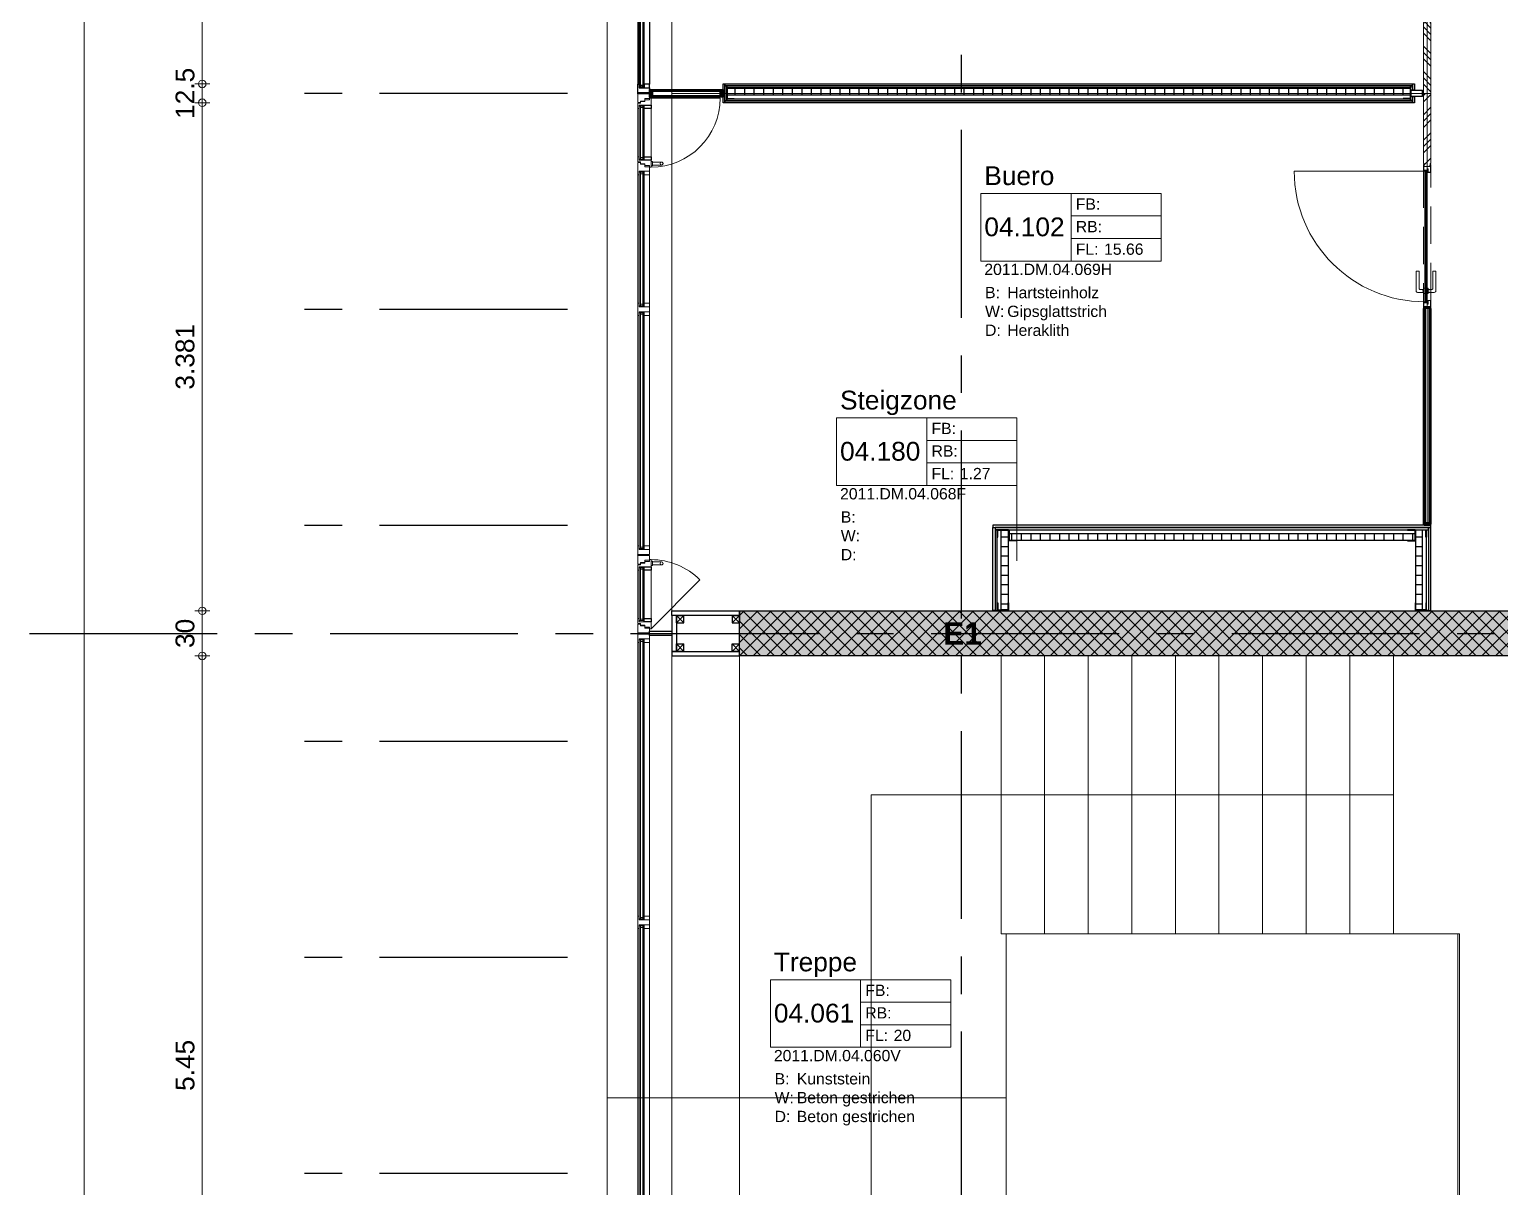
# Model space of a CAD drawing. Header units: millimetres. Extents: x -5 to 111, y -3 to 86.
# Drawn here: x 1.4 to 11.19, y 45.96 to 53.67 of the extents above; entities that cross this region are included whole.
import ezdxf

# ---------------------------------------------------------------- set-up
doc = ezdxf.new("R2010")
doc.units = ezdxf.units.MM
doc.linetypes.add('MITTE', pattern=[2, 1.25, -0.25, 0.25, -0.25])
doc.linetypes.add('STRICHLINIE2', pattern=[0.375, 0.25, -0.125])
for name, color, linetype, lineweight in [('A1------D-', 9, 'Continuous', 18), ('A1E0----E-', 5, 'Continuous', 18), ('A1E00---E-', 3, 'MITTE', 25), ('A1E00---T-', 3, 'Continuous', 25), ('A1E5----E-', 3, 'Continuous', 25), ('A1E6----E-', 3, 'Continuous', 25), ('A1E6----H-', 5, 'Continuous', 18), ('A1M11---E-', 3, 'Continuous', 25), ('A1M11---H-', 5, 'Continuous', 25), ('A1M16---E-', 5, 'Continuous', 18), ('A1M62---E-', 5, 'Continuous', 18), ('A1Z21---E-', 210, 'Continuous', 18), ('A1Z23---E-', 214, 'Continuous', 18), ('A1Z29---T-', 5, 'Continuous', 18)]:
    doc.layers.add(name, color=color, linetype=linetype, lineweight=lineweight)
doc.layers.add('A1------H-', color=8, linetype='Continuous')
doc.styles.add('ARIAL', font='ARIAL.TTF')
doc.styles.add('ARIALFETT', font='ARIALBD.TTF')
doc.dimstyles.new('MST1_50m', dxfattribs={"dimtxt": 0.125, "dimasz": 0.05, "dimexe": 0.05, "dimexo": 0.1, "dimgap": 0.05, "dimtad": 1, "dimdec": 3, "dimzin": 9, "dimdsep": 46, "dimtxsty": 'ARIAL', "dimblk": 'ORIGIN', "dimcen": 0, "dimse1": 1, "dimse2": 1, "dimclrd": 256, "dimclre": 256, "dimclrt": 256, "dimadec": 0, "dimazin": 0, "dimtfac": 1, "dimtdec": 3, "dimtix": 1, "dimtmove": 0, "dimatfit": 3, "dimldrblk": 'ORIGIN', "dimfxl": 0, "dimlwd": -1, "dimlwe": -1, "dimarcsym": 0})

# ---------------------------------------------------------------- blocks, each defined once
blk = doc.blocks.new('Gruppe-352')
at = {"layer": 'A1E5----E-'}
blk.add_line((0.088, 0.031), (0.548, 0.031), dxfattribs=at)
blk.add_arc((0.088, 0.031), 0.46, 0, 90, dxfattribs=at)
blk = doc.blocks.new('Gruppe-353')
at = {"layer": 'A1E5----E-'}
blk.add_lwpolyline([(0.088, 0.4825), (0.098, 0.4825), (0.098, 0.4525), (0.088, 0.4525)], close=True, dxfattribs=at)
at = {"layer": 'A1E5----E-', "flags": 128}
blk.add_lwpolyline([(0.158, 0.4775, -0.414214), (0.168, 0.4675, -0.414214), (0.158, 0.4575), (0.098, 0.4575), (0.098, 0.4775), (0.158, 0.4775)], format="xyb", close=True, dxfattribs=at)
at = {"layer": 'A1E5----E-'}
blk.add_circle((0.158, 0.4675), 0.01, dxfattribs=at)
blk = doc.blocks.new('Fassaden Typ 1')
at = {"layer": 'A1E5----E-'}
for p, q in [((0, 1.478), (0, 2.814)), ((0.077, 1.478), (0.077, 2.814)), ((0, 1.396), (0, 0.543)), ((0.077, 1.396), (0.077, 0.543)), ((0, 0.422), (0, 0.1)), ((0.088, 0.422), (0.088, 0.1))]:
    blk.add_line(p, q, dxfattribs=at)
for points in [[(0.009, 2.839), (0.077, 2.839), (0.077, 2.871), (0.009, 2.871), (0, 2.871), (0, 2.814), (0.009, 2.814)], [(0.042, 2.839), (0.077, 2.839), (0.077, 2.814), (0.042, 2.814)], [(0.009, 2.832), (0.017, 2.832), (0.017, 1.46), (0.009, 1.46)], [(0.017, 2.832), (0.033, 2.832), (0.033, 2.822), (0.017, 2.822)], [(0.033, 2.832), (0.0375, 2.832), (0.0375, 1.46), (0.033, 1.46)], [(0.0375, 2.832), (0.042, 2.832), (0.042, 1.46), (0.0375, 1.46)], [(0.077, 1.421), (0.077, 1.453), (0.009, 1.453), (0.009, 1.478), (0, 1.478), (0, 1.396), (0.009, 1.396), (0.009, 1.421)], [(0.017, 1.47), (0.033, 1.47), (0.033, 1.46), (0.017, 1.46)], [(0.042, 1.478), (0.077, 1.478), (0.077, 1.453), (0.042, 1.453)], [(0.009, 1.414), (0.017, 1.414), (0.017, 0.525), (0.009, 0.525)], [(0.017, 1.414), (0.033, 1.414), (0.033, 1.404), (0.017, 1.404)], [(0.033, 1.414), (0.0375, 1.414), (0.0375, 0.525), (0.033, 0.525)], [(0.0375, 1.414), (0.042, 1.414), (0.042, 0.525), (0.0375, 0.525)], [(0.042, 1.421), (0.077, 1.421), (0.077, 1.396), (0.042, 1.396)], [(0.077, 0.518), (0.077, 0.488), (0.047, 0.488), (0.047, 0.471), (0.017, 0.471), (0.017, 0.461), (0, 0.461), (0, 0.543), (0.009, 0.543), (0.009, 0.518)], [(0.063, 0.444), (0.088, 0.444), (0.088, 0.491), (0.077, 0.491), (0.077, 0.4795), (0.047, 0.4795), (0.047, 0.468), (0.017, 0.468), (0.017, 0.456), (0, 0.456), (0, 0.422), (0.009, 0.422), (0.009, 0.444)], [(0.017, 0.535), (0.033, 0.535), (0.033, 0.525), (0.017, 0.525)], [(0.042, 0.543), (0.077, 0.543), (0.077, 0.518), (0.042, 0.518)], [(0.009, 0.437), (0.017, 0.437), (0.017, 0.085), (0.009, 0.085)], [(0.017, 0.437), (0.033, 0.437), (0.033, 0.427), (0.017, 0.427)], [(0.033, 0.437), (0.0375, 0.437), (0.0375, 0.085), (0.033, 0.085)], [(0.0375, 0.437), (0.042, 0.437), (0.042, 0.085), (0.0375, 0.085)], [(0.042, 0.444), (0.088, 0.444), (0.088, 0.422), (0.042, 0.422)], [(0.088, 0.031), (0.088, 0.078), (0.063, 0.078), (0.009, 0.078), (0.009, 0.1), (0, 0.1), (0, 0.066), (0.017, 0.066), (0.017, 0.054), (0.047, 0.054), (0.047, 0.0425), (0.077, 0.0425), (0.077, 0.031)], [(0.042, 0.1), (0.088, 0.1), (0.088, 0.078), (0.042, 0.078)], [(0, 0.061), (0, 0.004), (0.009, 0.004), (0.0366, 0.004), (0.077, 0.004), (0.077, 0.034), (0.047, 0.034), (0.047, 0.051), (0.017, 0.051), (0.017, 0.061)], [(0.017, 0.095), (0.033, 0.095), (0.033, 0.085), (0.017, 0.085)]]:
    blk.add_lwpolyline(points, close=True, dxfattribs=at)
for p in [(0, 2.875), (0, 0)]:
    blk.add_point(p, dxfattribs=at)
for name in ['Gruppe-352', 'Gruppe-353']:
    blk.add_blockref(name, (0, 0), dxfattribs=at)
blk = doc.blocks.new('Gruppe-365')
at = {"layer": 'A1E5----E-', "lineweight": 5}
blk.add_line((-45.2644, 10.6691), (-44.8044, 10.6691), dxfattribs=at)
blk.add_arc((-45.2644, 10.6691), 0.46, 270, 0, dxfattribs=at)
blk = doc.blocks.new('Gruppe-366')
at = {"layer": 'A1E5----E-', "lineweight": 5}
blk.add_lwpolyline([(-45.2644, 10.2476), (-45.2544, 10.2476), (-45.2544, 10.2176), (-45.2644, 10.2176)], close=True, dxfattribs=at)
at = {"layer": 'A1E5----E-', "lineweight": 5, "flags": 128}
blk.add_lwpolyline([(-45.1944, 10.2426, -0.414214), (-45.1844, 10.2326, -0.414214), (-45.1944, 10.2226), (-45.2544, 10.2226), (-45.2544, 10.2426), (-45.1944, 10.2426)], format="xyb", close=True, dxfattribs=at)
at = {"layer": 'A1E5----E-', "lineweight": 5}
blk.add_circle((-45.1944, 10.2326), 0.01, dxfattribs=at)
blk = doc.blocks.new('Gruppe-367')
at = {"linetype": 'Continuous', "lineweight": 5}
for p in [(-45.3524, 10.7001), (-45.3524, 7.6281)]:
    blk.add_point(p, dxfattribs=at)
at = {"layer": 'A1E5----E-', "lineweight": 5}
for p, q in [((-45.3524, 10.2781), (-45.3524, 10.6001)), ((-45.2644, 10.2781), (-45.2644, 10.6001)), ((-45.3524, 9.3041), (-45.3524, 10.1571)), ((-45.2754, 9.3041), (-45.2754, 10.1571)), ((-45.3524, 9.2221), (-45.3524, 7.6891)), ((-45.2754, 9.2221), (-45.2754, 7.6891))]:
    blk.add_line(p, q, dxfattribs=at)
for points in [[(-45.3524, 10.6391), (-45.3524, 10.6961), (-45.3434, 10.6961), (-45.3159, 10.6961), (-45.2754, 10.6961), (-45.2754, 10.6661), (-45.3054, 10.6661), (-45.3054, 10.6491), (-45.3354, 10.6491), (-45.3354, 10.6391)], [(-45.2644, 10.6691), (-45.2644, 10.6221), (-45.2894, 10.6221), (-45.3434, 10.6221), (-45.3434, 10.6001), (-45.3524, 10.6001), (-45.3524, 10.6341), (-45.3354, 10.6341), (-45.3354, 10.6461), (-45.3054, 10.6461), (-45.3054, 10.6576), (-45.2754, 10.6576), (-45.2754, 10.6691)], [(-45.3434, 10.6151), (-45.3354, 10.6151), (-45.3354, 10.2631), (-45.3434, 10.2631)], [(-45.3354, 10.6151), (-45.3194, 10.6151), (-45.3194, 10.6051), (-45.3354, 10.6051)], [(-45.3194, 10.6151), (-45.3149, 10.6151), (-45.3149, 10.2631), (-45.3194, 10.2631)], [(-45.3149, 10.6151), (-45.3104, 10.6151), (-45.3104, 10.2631), (-45.3149, 10.2631)], [(-45.2894, 10.2561), (-45.2644, 10.2561), (-45.2644, 10.2091), (-45.2754, 10.2091), (-45.2754, 10.2206), (-45.3054, 10.2206), (-45.3054, 10.2321), (-45.3354, 10.2321), (-45.3354, 10.2441), (-45.3524, 10.2441), (-45.3524, 10.2781), (-45.3434, 10.2781), (-45.3434, 10.2561)], [(-45.2754, 10.1821), (-45.2754, 10.2121), (-45.3054, 10.2121), (-45.3054, 10.2291), (-45.3354, 10.2291), (-45.3354, 10.2391), (-45.3524, 10.2391), (-45.3524, 10.1571), (-45.3434, 10.1571), (-45.3434, 10.1821)], [(-45.3354, 10.2731), (-45.3194, 10.2731), (-45.3194, 10.2631), (-45.3354, 10.2631)], [(-45.3104, 10.1821), (-45.2754, 10.1821), (-45.2754, 10.1571), (-45.3104, 10.1571)], [(-45.3434, 10.1751), (-45.3354, 10.1751), (-45.3354, 9.2861), (-45.3434, 9.2861)], [(-45.3354, 10.1751), (-45.3194, 10.1751), (-45.3194, 10.1651), (-45.3354, 10.1651)], [(-45.3194, 10.1751), (-45.3149, 10.1751), (-45.3149, 9.2861), (-45.3194, 9.2861)], [(-45.3149, 10.1751), (-45.3104, 10.1751), (-45.3104, 9.2861), (-45.3149, 9.2861)], [(-45.2754, 9.2791), (-45.2754, 9.2471), (-45.3434, 9.2471), (-45.3434, 9.2221), (-45.3524, 9.2221), (-45.3524, 9.3041), (-45.3434, 9.3041), (-45.3434, 9.2791)], [(-45.3104, 9.3041), (-45.2754, 9.3041), (-45.2754, 9.2791), (-45.3104, 9.2791)], [(-45.3434, 9.2401), (-45.3354, 9.2401), (-45.3354, 7.6711), (-45.3434, 7.6711)], [(-45.3354, 9.2961), (-45.3194, 9.2961), (-45.3194, 9.2861), (-45.3354, 9.2861)], [(-45.3354, 9.2401), (-45.3194, 9.2401), (-45.3194, 9.2301), (-45.3354, 9.2301)], [(-45.3194, 9.2401), (-45.3149, 9.2401), (-45.3149, 7.6711), (-45.3194, 7.6711)], [(-45.3149, 9.2401), (-45.3104, 9.2401), (-45.3104, 7.6711), (-45.3149, 7.6711)], [(-45.3104, 9.2471), (-45.2754, 9.2471), (-45.2754, 9.2221), (-45.3104, 9.2221)], [(-45.3434, 7.6641), (-45.2754, 7.6641), (-45.2754, 7.6321), (-45.3434, 7.6321), (-45.3524, 7.6321), (-45.3524, 7.6891), (-45.3434, 7.6891)], [(-45.3354, 7.6811), (-45.3194, 7.6811), (-45.3194, 7.6711), (-45.3354, 7.6711)], [(-45.3104, 7.6891), (-45.2754, 7.6891), (-45.2754, 7.6641), (-45.3104, 7.6641)]]:
    blk.add_lwpolyline(points, close=True, dxfattribs=at)
at = {"layer": 'A1E5----E-'}
for points in [[(-45.3104, 10.6221), (-45.2644, 10.6221), (-45.2644, 10.6001), (-45.3104, 10.6001)], [(-45.3104, 10.2781), (-45.2644, 10.2781), (-45.2644, 10.2561), (-45.3104, 10.2561)]]:
    blk.add_lwpolyline(points, close=True, dxfattribs=at)
for name in ['Gruppe-365', 'Gruppe-366']:
    blk.add_blockref(name, (0, 0), dxfattribs=at)
blk = doc.blocks.new('Gruppe-368')
at = {"layer": 'A1E5----E-', "lineweight": 5}
blk.add_line((-45.2644, 7.1371), (-44.9392, 7.4624), dxfattribs=at)
blk.add_arc((-45.2644, 7.1371), 0.46, 45, 90, dxfattribs=at)
blk = doc.blocks.new('Gruppe-369')
at = {"layer": 'A1E5----E-', "lineweight": 5}
blk.add_lwpolyline([(-45.2644, 7.5871), (-45.2544, 7.5871), (-45.2544, 7.5571), (-45.2644, 7.5571)], close=True, dxfattribs=at)
at = {"layer": 'A1E5----E-', "lineweight": 5, "flags": 128}
blk.add_lwpolyline([(-45.1944, 7.5621, 0.414214), (-45.1844, 7.5721, 0.414214), (-45.1944, 7.5821), (-45.2544, 7.5821), (-45.2544, 7.5621), (-45.1944, 7.5621)], format="xyb", close=True, dxfattribs=at)
at = {"layer": 'A1E5----E-', "lineweight": 5}
blk.add_circle((-45.1944, 7.5721), 0.01, dxfattribs=at)
blk = doc.blocks.new('Gruppe-370')
at = {"linetype": 'Continuous', "lineweight": 5}
for p in [(-45.3524, 7.6281), (-45.3524, 7.1061), (-45.3524, 1.3571)]:
    blk.add_point(p, dxfattribs=at)
at = {"layer": 'A1E5----E-', "lineweight": 5}
for p, q in [((-45.3524, 7.2061), (-45.3524, 7.5281)), ((-45.2644, 7.2061), (-45.2644, 7.5281)), ((-45.3524, 7.0451), (-45.3524, 5.2241)), ((-45.2754, 7.0451), (-45.2754, 5.2241)), ((-45.3524, 3.3211), (-45.3524, 5.1421)), ((-45.2754, 3.3211), (-45.2754, 5.1421)), ((-45.3524, 3.2391), (-45.3524, 1.4171)), ((-45.2754, 3.2391), (-45.2754, 1.4171))]:
    blk.add_line(p, q, dxfattribs=at)
for points in [[(-45.3524, 7.5671), (-45.3524, 7.6241), (-45.3434, 7.6241), (-45.3159, 7.6241), (-45.2754, 7.6241), (-45.2754, 7.5941), (-45.3054, 7.5941), (-45.3054, 7.5771), (-45.3354, 7.5771), (-45.3354, 7.5671)], [(-45.2644, 7.5971), (-45.2644, 7.5501), (-45.2894, 7.5501), (-45.3434, 7.5501), (-45.3434, 7.5281), (-45.3524, 7.5281), (-45.3524, 7.5621), (-45.3354, 7.5621), (-45.3354, 7.5741), (-45.3054, 7.5741), (-45.3054, 7.5856), (-45.2754, 7.5856), (-45.2754, 7.5971)], [(-45.3434, 7.5431), (-45.3354, 7.5431), (-45.3354, 7.1911), (-45.3434, 7.1911)], [(-45.3354, 7.5431), (-45.3194, 7.5431), (-45.3194, 7.5331), (-45.3354, 7.5331)], [(-45.3194, 7.5431), (-45.3149, 7.5431), (-45.3149, 7.1911), (-45.3194, 7.1911)], [(-45.3149, 7.5431), (-45.3104, 7.5431), (-45.3104, 7.1911), (-45.3149, 7.1911)], [(-45.2894, 7.1841), (-45.2644, 7.1841), (-45.2644, 7.1371), (-45.2754, 7.1371), (-45.2754, 7.1486), (-45.3054, 7.1486), (-45.3054, 7.1601), (-45.3354, 7.1601), (-45.3354, 7.1721), (-45.3524, 7.1721), (-45.3524, 7.2061), (-45.3434, 7.2061), (-45.3434, 7.1841)], [(-45.3524, 7.1671), (-45.3524, 7.1101), (-45.3434, 7.1101), (-45.3159, 7.1101), (-45.2754, 7.1101), (-45.2754, 7.1401), (-45.3054, 7.1401), (-45.3054, 7.1571), (-45.3354, 7.1571), (-45.3354, 7.1671)], [(-45.3354, 7.2011), (-45.3194, 7.2011), (-45.3194, 7.1911), (-45.3354, 7.1911)], [(-45.3434, 7.0701), (-45.2754, 7.0701), (-45.2754, 7.1021), (-45.3434, 7.1021), (-45.3524, 7.1021), (-45.3524, 7.0451), (-45.3434, 7.0451)], [(-45.3434, 7.0631), (-45.3354, 7.0631), (-45.3354, 5.2061), (-45.3434, 5.2061)], [(-45.3354, 7.0631), (-45.3194, 7.0631), (-45.3194, 7.0531), (-45.3354, 7.0531)], [(-45.3194, 7.0631), (-45.3149, 7.0631), (-45.3149, 5.2061), (-45.3194, 5.2061)], [(-45.3149, 7.0631), (-45.3104, 7.0631), (-45.3104, 5.2061), (-45.3149, 5.2061)], [(-45.3104, 7.0701), (-45.2754, 7.0701), (-45.2754, 7.0451), (-45.3104, 7.0451)], [(-45.3434, 5.2241), (-45.3434, 5.1991), (-45.2754, 5.1991), (-45.2754, 5.1671), (-45.3434, 5.1671), (-45.3434, 5.1421), (-45.3524, 5.1421), (-45.3524, 5.2241)], [(-45.3354, 5.2161), (-45.3194, 5.2161), (-45.3194, 5.2061), (-45.3354, 5.2061)], [(-45.3104, 5.2241), (-45.2754, 5.2241), (-45.2754, 5.1991), (-45.3104, 5.1991)], [(-45.3434, 5.1601), (-45.3354, 5.1601), (-45.3354, 3.3031), (-45.3434, 3.3031)], [(-45.3354, 5.1601), (-45.3194, 5.1601), (-45.3194, 5.1501), (-45.3354, 5.1501)], [(-45.3194, 5.1601), (-45.3149, 5.1601), (-45.3149, 3.3031), (-45.3194, 3.3031)], [(-45.3149, 5.1601), (-45.3104, 5.1601), (-45.3104, 3.3031), (-45.3149, 3.3031)], [(-45.3104, 5.1671), (-45.2754, 5.1671), (-45.2754, 5.1421), (-45.3104, 5.1421)], [(-45.3434, 3.3211), (-45.3434, 3.2961), (-45.2754, 3.2961), (-45.2754, 3.2641), (-45.3434, 3.2641), (-45.3434, 3.2391), (-45.3524, 3.2391), (-45.3524, 3.3211)], [(-45.3434, 3.2571), (-45.3354, 3.2571), (-45.3354, 1.4001), (-45.3434, 1.4001)], [(-45.3354, 3.3131), (-45.3194, 3.3131), (-45.3194, 3.3031), (-45.3354, 3.3031)], [(-45.3354, 3.2571), (-45.3194, 3.2571), (-45.3194, 3.2471), (-45.3354, 3.2471)], [(-45.3194, 3.2571), (-45.3149, 3.2571), (-45.3149, 1.4001), (-45.3194, 1.4001)], [(-45.3149, 3.2571), (-45.3104, 3.2571), (-45.3104, 1.4001), (-45.3149, 1.4001)], [(-45.3104, 3.3211), (-45.2754, 3.3211), (-45.2754, 3.2961), (-45.3104, 3.2961)], [(-45.3104, 3.2641), (-45.2754, 3.2641), (-45.2754, 3.2391), (-45.3104, 3.2391)], [(-45.3434, 1.3931), (-45.2754, 1.3931), (-45.2754, 1.3611), (-45.3434, 1.3611), (-45.3524, 1.3611), (-45.3524, 1.4181), (-45.3434, 1.4181)], [(-45.3354, 1.4101), (-45.3194, 1.4101), (-45.3194, 1.4001), (-45.3354, 1.4001)], [(-45.3104, 1.4181), (-45.2754, 1.4181), (-45.2754, 1.3931), (-45.3104, 1.3931)]]:
    blk.add_lwpolyline(points, close=True, dxfattribs=at)
at = {"layer": 'A1E5----E-'}
for points in [[(-45.3104, 7.5501), (-45.2644, 7.5501), (-45.2644, 7.5281), (-45.3104, 7.5281)], [(-45.3104, 7.2061), (-45.2644, 7.2061), (-45.2644, 7.1841), (-45.3104, 7.1841)]]:
    blk.add_lwpolyline(points, close=True, dxfattribs=at)
for name in ['Gruppe-368', 'Gruppe-369']:
    blk.add_blockref(name, (0, 0), dxfattribs=at)
blk = doc.blocks.new('Gruppe-371')
at = {"layer": 'A1E5----E-', "xscale": -1, "rotation": 180}
blk.add_blockref('Fassaden Typ 1', (-45.3524, 13.5751), dxfattribs=at)
at = {"layer": 'A1E5----E-'}
for name in ['Gruppe-367', 'Gruppe-370']:
    blk.add_blockref(name, (0, 0), dxfattribs=at)
blk = doc.blocks.new('_Origin')
at = {"color": 0, "linetype": 'ByBlock', "lineweight": -2}
blk.add_line((0, 0), (-1, 0), dxfattribs=at)
for points in [[(0, 0), (0, 1)], [(0, 0), (0, -1)]]:
    blk.add_lwpolyline(points)
blk.add_circle((0, 0), 0.5, dxfattribs=at)
blk = doc.blocks.new('*D266')
at = {"layer": 'A1------D-', "transparency": 16777216}
blk.add_line((2.5497, 44.1), (2.5497, 49.45), dxfattribs=at)
at = {"layer": 'Defpoints', "color": 0, "transparency": 16777216}
for p in [(2.5497, 49.5), (6.125, 49.5), (6.125, 44.05)]:
    blk.add_point(p, dxfattribs=at)
at = {"layer": 'A1------D-', "transparency": 16777216, "xscale": 0.05, "yscale": 0.05, "zscale": 0.05}
for p, rotation in [((2.5497, 49.5), 90), ((2.5497, 44.05), 270)]:
    blk.add_blockref('_Origin', p, dxfattribs=dict(at, rotation=rotation))
at = {"layer": 'A1------D-', "transparency": 16777216, "insert": (2.4361, 46.775), "char_height": 0.125, "attachment_point": 5, "rotation": 90, "style": 'ARIAL'}
blk.add_mtext('5.45', dxfattribs=at)
blk = doc.blocks.new('*D267')
at = {"layer": 'A1------D-', "transparency": 16777216}
blk.add_line((2.5497, 49.55), (2.5497, 49.75), dxfattribs=at)
at = {"layer": 'Defpoints', "color": 0, "transparency": 16777216}
for p in [(2.5497, 49.8), (6.125, 49.8), (6.125, 49.5)]:
    blk.add_point(p, dxfattribs=at)
at = {"layer": 'A1------D-', "transparency": 16777216, "xscale": 0.05, "yscale": 0.05, "zscale": 0.05}
for p, rotation in [((2.5497, 49.8), 90), ((2.5497, 49.5), 270)]:
    blk.add_blockref('_Origin', p, dxfattribs=dict(at, rotation=rotation))
at = {"layer": 'A1------D-', "transparency": 16777216, "insert": (2.4358, 49.65), "char_height": 0.125, "attachment_point": 5, "rotation": 90, "style": 'ARIAL'}
blk.add_mtext('30', dxfattribs=at)
blk = doc.blocks.new('*D268')
at = {"layer": 'A1------D-', "transparency": 16777216}
blk.add_line((2.5497, 49.85), (2.5497, 53.1313), dxfattribs=at)
at = {"layer": 'Defpoints', "color": 0, "transparency": 16777216}
for p in [(2.5497, 53.1813), (6.015, 53.1813), (6.125, 49.8)]:
    blk.add_point(p, dxfattribs=at)
at = {"layer": 'A1------D-', "transparency": 16777216, "xscale": 0.05, "yscale": 0.05, "zscale": 0.05}
for p, rotation in [((2.5497, 53.1813), 90), ((2.5497, 49.8), 270)]:
    blk.add_blockref('_Origin', p, dxfattribs=dict(at, rotation=rotation))
at = {"layer": 'A1------D-', "transparency": 16777216, "insert": (2.4358, 51.4906), "char_height": 0.125, "attachment_point": 5, "rotation": 90, "style": 'ARIAL'}
blk.add_mtext('3.381', dxfattribs=at)
blk = doc.blocks.new('*D269')
at = {"layer": 'A1------D-', "transparency": 16777216}
for p, q in [((2.5497, 53.3563), (2.5497, 53.4063)), ((2.5497, 53.1813), (2.5497, 53.3063)), ((2.5497, 53.1313), (2.5497, 53.0812))]:
    blk.add_line(p, q, dxfattribs=at)
at = {"layer": 'Defpoints', "color": 0, "transparency": 16777216}
for p in [(2.5497, 53.3063), (6.015, 53.3063), (6.015, 53.1813)]:
    blk.add_point(p, dxfattribs=at)
at = {"layer": 'A1------D-', "transparency": 16777216, "xscale": 0.05, "yscale": 0.05, "zscale": 0.05}
for p, rotation in [((2.5497, 53.3063), 270), ((2.5497, 53.1813), 90)]:
    blk.add_blockref('_Origin', p, dxfattribs=dict(at, rotation=rotation))
at = {"layer": 'A1------D-', "transparency": 16777216, "insert": (2.4359, 53.2438), "char_height": 0.125, "attachment_point": 5, "rotation": 90, "style": 'ARIAL'}
blk.add_mtext('12.5', dxfattribs=at)
blk = doc.blocks.new('*D270')
at = {"layer": 'A1------D-', "transparency": 16777216}
blk.add_line((2.5497, 53.3563), (2.5497, 56.0063), dxfattribs=at)
at = {"layer": 'Defpoints', "color": 0, "transparency": 16777216}
for p in [(2.5497, 56.0563), (6.015, 56.0563), (6.015, 53.3063)]:
    blk.add_point(p, dxfattribs=at)
at = {"layer": 'A1------D-', "transparency": 16777216, "xscale": 0.05, "yscale": 0.05, "zscale": 0.05}
for p, rotation in [((2.5497, 56.0563), 90), ((2.5497, 53.3063), 270)]:
    blk.add_blockref('_Origin', p, dxfattribs=dict(at, rotation=rotation))
at = {"layer": 'A1------D-', "transparency": 16777216, "insert": (2.4359, 54.6813), "char_height": 0.125, "attachment_point": 5, "rotation": 90, "style": 'ARIAL'}
blk.add_mtext('2.75', dxfattribs=at)
blk = doc.blocks.new('*D274')
at = {"layer": 'A1------D-', "transparency": 16777216}
blk.add_line((1.7632, 8.2), (1.7632, 75.005), dxfattribs=at)
at = {"layer": 'Defpoints', "color": 0, "transparency": 16777216}
for p in [(1.7632, 75.055), (5.245, 75.055), (5.245, 8.15)]:
    blk.add_point(p, dxfattribs=at)
at = {"layer": 'A1------D-', "transparency": 16777216, "xscale": 0.05, "yscale": 0.05, "zscale": 0.05}
for p, rotation in [((1.7632, 75.055), 90), ((1.7632, 8.15), 270)]:
    blk.add_blockref('_Origin', p, dxfattribs=dict(at, rotation=rotation))
at = {"layer": 'A1------D-', "transparency": 16777216, "insert": (1.6494, 41.6025), "char_height": 0.125, "attachment_point": 5, "rotation": 90, "style": 'ARIAL'}
blk.add_mtext('66.905', dxfattribs=at)
blk = doc.blocks.new('bbl-raumstempel')
for points in [[(0, 0), (0, -0.45), (1.2, -0.45), (1.2, 0), (0, 0)], [(0.6, -0.45), (0.6, 0)], [(0.6, -0.15), (1.2, -0.15)], [(0.6, -0.3), (1.2, -0.3)], [(1.2, -0.3), (1.2, -0.45)]]:
    blk.add_lwpolyline(points)
at = {"style": 'ARIAL'}
for s, p in [('FB:', (0.6318, -0.1083)), ('RB:', (0.6318, -0.2583)), ('FL:', (0.6318, -0.4083)), ('B:', (0.0282, -0.6971)), ('W:', (0.0282, -0.8221)), ('D:', (0.0282, -0.9478))]:
    blk.add_text(s, height=0.075, dxfattribs=at).set_placement(p)
for tag, p, height in [('RAUMBEZ', (0.0233, 0.0555), 0.125), ('FB', (0.8201, -0.1083), 0.075), ('RNR1', (0.0233, -0.285), 0.125), ('RB', (0.8201, -0.2583), 0.075), ('FLAECHE', (0.8201, -0.4083), 0.075), ('RNR2', (0.0233, -0.5428), 0.075), ('B', (0.1756, -0.6971), 0.075), ('W', (0.1756, -0.8221), 0.075), ('D', (0.1756, -0.9478), 0.075)]:
    blk.add_attdef(tag, p, '', height=height, dxfattribs=at)
blk = doc.blocks.new('2011.DM.04.060V', base_point=(7.9, 47.65))
at = {"layer": 'A1Z21---E-'}
blk.add_lwpolyline([(7.9, 47.65), (10.475, 47.65), (10.475, 49.5), (6.125, 49.5), (6.125, 44.05), (10.905, 44.05), (10.905, 45.9), (7.9, 45.9)], close=True, dxfattribs=at)
at = {"layer": 'A1Z21---E-', "style": 'ARIAL', "flags": 1}
blk.add_attdef('C_NUMBER', (7.9, 47.65), '', height=10, dxfattribs=at)
blk = doc.blocks.new('2011.DM.04.061H', base_point=(10.905, 44.05))
at = {"layer": 'A1Z21---E-'}
blk.add_lwpolyline([(10.905, 45.9), (10.905, 47.65), (10.475, 47.65), (10.475, 49.5), (12.75, 49.5)], dxfattribs=at)
at = {"layer": 'A1Z21---E-', "style": 'ARIAL', "flags": 1}
blk.add_attdef('C_NUMBER', (10.905, 44.05), '', height=10, dxfattribs=at)
blk = doc.blocks.new('2011.DM.04.068F', base_point=(7.912, 50.2673))
at = {"layer": 'A1Z21---E-'}
blk.add_lwpolyline([(7.912, 50.2673), (10.623, 50.2673), (10.623, 49.8), (7.912, 49.8)], close=True, dxfattribs=at)
at = {"layer": 'A1Z21---E-', "style": 'ARIAL', "flags": 1}
blk.add_attdef('C_NUMBER', (7.912, 50.2673), '', height=10, dxfattribs=at)
blk = doc.blocks.new('2011.DM.04.069H', base_point=(5.675, 53.2438))
at = {"layer": 'A1Z21---E-'}
blk.add_lwpolyline([(5.675, 53.2438), (10.6996, 53.2438), (10.6996, 50.37), (7.81, 50.37), (7.81, 49.8), (5.675, 49.8)], close=True, dxfattribs=at)
at = {"layer": 'A1Z21---E-', "style": 'ARIAL', "flags": 1}
blk.add_attdef('C_NUMBER', (5.675, 53.2438), '', height=10, dxfattribs=at)
blk = doc.blocks.new('2011.DM.04.070H', base_point=(6.015, 53.2438))
at = {"layer": 'A1Z21---E-'}
blk.add_lwpolyline([(6.015, 53.2438), (5.675, 53.2438), (5.675, 56.119), (5.995, 56.119), (7.5996, 56.119), (7.6, 55.49), (7.5646, 55.4827), (7.5375, 55.4647), (7.5184, 55.4379), (7.51, 55.4), (7.5159, 55.3678), (7.5355, 55.3372), (7.5656, 55.3168), (7.6, 55.31), (7.6363, 55.3176), (7.6637, 55.3364), (7.6843, 55.3685), (7.69, 55.4), (7.6831, 55.4346), (7.6623, 55.4649), (7.6339, 55.4834), (7.6, 55.49), (7.5996, 56.119), (10.6996, 56.119), (10.6996, 53.2438)], close=True, dxfattribs=at)
at = {"layer": 'A1Z21---E-', "style": 'ARIAL', "flags": 1}
blk.add_attdef('C_NUMBER', (6.015, 53.2438), '', height=10, dxfattribs=at)
blk = doc.blocks.new('Gruppe-13')
at = {"layer": 'A1M16---E-', "linetype": 'Continuous', "lineweight": 5}
h = blk.add_hatch(dxfattribs=at)
h.set_pattern_fill('HARTHOLZ', color=256, style=0, pattern_type=2)
h.set_pattern_definition([(45, (0, 0), (-0.084853, 0.084853), []), (45, (-0.02121, 0.02121), (-0.084853, 0.084853), []), (45, (-0.04243, 0.04243), (-0.084853, 0.084853), [])])
h.paths.add_polyline_path([(-0.43355, -0.22875), (-0.39355, -0.22875), (-0.39355, -0.24875), (-0.38855, -0.24875), (-0.38855, -0.71625), (-0.43855, -0.71625), (-0.43855, -0.24875), (-0.43355, -0.24875)])
at = {"layer": 'A1M16---E-', "linetype": 'Continuous', "lineweight": 9}
blk.add_lwpolyline([(-0.43355, -0.22875), (-0.39355, -0.22875), (-0.39355, -0.24875), (-0.38855, -0.24875), (-0.38855, -0.71625), (-0.43855, -0.71625), (-0.43855, -0.24875), (-0.43355, -0.24875)], close=True, dxfattribs=at)
blk = doc.blocks.new('Gruppe-14')
at = {"layer": 'A1M16---E-', "linetype": 'Continuous', "lineweight": 0}
for points in [[(-0.4126, 0.6863), (-0.4126, 0.6783), (-0.3906, 0.6783), (-0.3906, 0.7163), (-0.3886, 0.7163), (-0.3886, 0.6763), (-0.4146, 0.6763), (-0.4146, 0.6843), (-0.4186, 0.6843), (-0.4186, 0.6613), (-0.4386, 0.6613), (-0.4386, 0.7163), (-0.4366, 0.7163), (-0.4366, 0.6633), (-0.4206, 0.6633), (-0.4206, 0.6863)], [(-0.4116, 0.6713), (-0.4056, 0.6713), (-0.4056, -0.1988), (-0.4116, -0.1988)], [(-0.405, 0.6713), (-0.399, 0.6713), (-0.399, -0.1988), (-0.405, -0.1988)], [(-0.4126, -0.2137), (-0.4126, -0.2057), (-0.3906, -0.2057), (-0.3906, -0.2437), (-0.3886, -0.2437), (-0.3886, -0.2037), (-0.4146, -0.2037), (-0.4146, -0.2117), (-0.4186, -0.2117), (-0.4186, -0.1888), (-0.4386, -0.1888), (-0.4386, -0.2437), (-0.4366, -0.2437), (-0.4366, -0.1908), (-0.4206, -0.1908), (-0.4206, -0.2137)]]:
    blk.add_hatch(color=256, dxfattribs=at).paths.add_polyline_path(points)
at = {"layer": 'A1M16---E-', "linetype": 'STRICHLINIE2', "lineweight": 9}
for p, q in [((-0.4386, 0.6613), (-0.4386, -0.1888)), ((-0.3886, -0.2037), (-0.3886, 0.6763))]:
    blk.add_line(p, q, dxfattribs=at)
at = {"layer": 'A1M16---E-', "linetype": 'Continuous', "lineweight": 9}
blk.add_line((-0.399, -0.1988), (0.4711, -0.1988), dxfattribs=at)
for points in [[(-0.4126, 0.6863), (-0.4126, 0.6783), (-0.3906, 0.6783), (-0.3906, 0.7163), (-0.3886, 0.7163), (-0.3886, 0.6763), (-0.4146, 0.6763), (-0.4146, 0.6843), (-0.4186, 0.6843), (-0.4186, 0.6613), (-0.4386, 0.6613), (-0.4386, 0.7163), (-0.4366, 0.7163), (-0.4366, 0.6633), (-0.4206, 0.6633), (-0.4206, 0.6863)], [(-0.3906, 0.7013), (-0.4366, 0.7013), (-0.4366, 0.6633), (-0.4206, 0.6633), (-0.4206, 0.6863), (-0.4126, 0.6863), (-0.4126, 0.6783), (-0.3906, 0.6783)], [(-0.4186, 0.6843), (-0.4146, 0.6843), (-0.4146, 0.6613), (-0.4186, 0.6613)], [(-0.4116, 0.6713), (-0.4056, 0.6713), (-0.4056, -0.1988), (-0.4116, -0.1988)], [(-0.4116, 0.6032), (-0.399, 0.6032), (-0.399, 0.5932), (-0.4116, 0.5932)], [(-0.405, 0.6713), (-0.399, 0.6713), (-0.399, -0.1988), (-0.405, -0.1988)], [(-0.4126, -0.2137), (-0.4126, -0.2057), (-0.3906, -0.2057), (-0.3906, -0.2437), (-0.3886, -0.2437), (-0.3886, -0.2037), (-0.4146, -0.2037), (-0.4146, -0.2117), (-0.4186, -0.2117), (-0.4186, -0.1888), (-0.4386, -0.1888), (-0.4386, -0.2437), (-0.4366, -0.2437), (-0.4366, -0.1908), (-0.4206, -0.1908), (-0.4206, -0.2137)], [(-0.3906, -0.2288), (-0.4366, -0.2288), (-0.4366, -0.1908), (-0.4206, -0.1908), (-0.4206, -0.2137), (-0.4126, -0.2137), (-0.4126, -0.2057), (-0.3906, -0.2057)], [(-0.4186, -0.1888), (-0.4146, -0.1888), (-0.4146, -0.2117), (-0.4186, -0.2117)], [(-0.4366, -0.2288), (-0.4336, -0.2288), (-0.4336, -0.2437), (-0.4366, -0.2437)], [(-0.3936, -0.2288), (-0.3906, -0.2288), (-0.3906, -0.2437), (-0.3936, -0.2437)]]:
    blk.add_lwpolyline(points, close=True, dxfattribs=at)
at = {"layer": 'A1M16---E-', "linetype": 'Continuous', "lineweight": 9, "flags": 128}
for points in [[(-0.4711, 0.5982, -0.414214), (-0.4611, 0.6082), (-0.4211, 0.6082), (-0.4211, 0.5882), (-0.4461, 0.5882, 0.414214), (-0.4511, 0.5832), (-0.4511, 0.4682), (-0.4711, 0.4682)], [(-0.4116, 0.6167), (-0.4116, 0.5797), (-0.4191, 0.5797, -0.414214), (-0.4211, 0.5817), (-0.4211, 0.6147, -0.414214), (-0.4191, 0.6167)], [(-0.399, 0.6167), (-0.399, 0.5797), (-0.3915, 0.5797, 0.414214), (-0.3895, 0.5817), (-0.3895, 0.6147, 0.414214), (-0.3915, 0.6167)], [(-0.3395, 0.5982, 0.414214), (-0.3495, 0.6082), (-0.3895, 0.6082), (-0.3895, 0.5882), (-0.3645, 0.5882, -0.414214), (-0.3595, 0.5832), (-0.3595, 0.4682), (-0.3395, 0.4682)]]:
    blk.add_lwpolyline(points, format="xyb", close=True, dxfattribs=at)
at = {"layer": 'A1M16---E-', "linetype": 'Continuous', "lineweight": 9}
for centre in [(-0.4271, 0.5982), (-0.3835, 0.5982)]:
    blk.add_circle(centre, 0.001, dxfattribs=at)
blk.add_arc((-0.399, -0.1988), 0.87, 0, 90, dxfattribs=at)
at = {"layer": 'A1M16---E-'}
blk.add_blockref('Gruppe-13', (0, 0), dxfattribs=at)
blk = doc.blocks.new('2011.DM.04.067V', base_point=(15.1828, 60.53))
at = {"layer": 'A1Z21---E-'}
blk.add_lwpolyline([(10.6996, 69.0562), (10.6996, 50.37), (10.725, 50.37), (10.725, 49.8), (12.5775, 49.8)], dxfattribs=at)
at = {"layer": 'A1Z21---E-', "style": 'ARIAL', "flags": 1}
blk.add_attdef('C_NUMBER', (15.1828, 60.53), '', height=10, dxfattribs=at)

msp = doc.modelspace()

# ---------------------------------------------------------------- hatches: boundary and pattern name
at = {"layer": 'A1------H-'}
msp.add_hatch(color=256, dxfattribs=at).paths.add_polyline_path([(11.445, 49.8), (12.5983, 49.8), (12.75, 49.8), (12.75, 49.5), (11.445, 49.5), (6.125, 49.5), (6.125, 49.8)])
at = {"layer": 'A1E6----H-'}
h = msp.add_hatch(dxfattribs=at)
h.set_pattern_fill('ANSI37', color=256, scale=0.02, style=0)
h.paths.add_polyline_path([(11.445, 49.8), (12.5983, 49.8), (12.75, 49.8), (12.75, 49.5), (11.445, 49.5), (6.125, 49.5), (6.125, 49.8)])
at = {"layer": 'A1M11---H-'}
h = msp.add_hatch(dxfattribs=at)
h.set_pattern_fill('ANSI31', color=256, scale=0.02, angle=45, style=0)
h.paths.add_polyline_path([(6.043, 53.279), (10.587, 53.279), (10.587, 53.232), (6.043, 53.232)])
h = msp.add_hatch(dxfattribs=at)
h.set_pattern_fill('ANSI31', color=256, scale=0.02, angle=315, style=0)
h.paths.add_polyline_path([(7.912, 49.806), (7.865, 49.806), (7.865, 50.337), (7.912, 50.337)])
h = msp.add_hatch(dxfattribs=at)
h.set_pattern_fill('ANSI31', color=256, scale=0.02, angle=45, style=0)
h.paths.add_polyline_path([(7.918, 50.3143), (10.617, 50.3143), (10.617, 50.2673), (7.918, 50.2673)])
h = msp.add_hatch(dxfattribs=at)
h.set_pattern_fill('ANSI31', color=256, scale=0.02, angle=315, style=0)
h.paths.add_polyline_path([(10.623, 49.806), (10.67, 49.806), (10.67, 50.337), (10.623, 50.337)])

# ---------------------------------------------------------------- linework, layer by layer
at = {"layer": 'A1E0----E-'}
for p, q in [((6.125, 49.5), (6.125, 44.05)), ((7.865, 47.65), (7.865, 49.5)), ((8.155, 47.65), (8.155, 49.5)), ((8.155, 49.5), (8.155, 47.65)), ((8.445, 47.65), (8.445, 49.5)), ((8.445, 49.5), (8.445, 47.65)), ((8.735, 47.65), (8.735, 49.5)), ((8.735, 49.5), (8.735, 47.65)), ((9.025, 47.65), (9.025, 49.5)), ((9.025, 49.5), (9.025, 47.65)), ((9.315, 47.65), (9.315, 49.5)), ((9.315, 49.5), (9.315, 47.65)), ((9.605, 47.65), (9.605, 49.5)), ((9.605, 49.5), (9.605, 47.65)), ((9.895, 47.65), (9.895, 49.5)), ((9.895, 49.5), (9.895, 47.65)), ((10.185, 47.65), (10.185, 49.5)), ((10.185, 49.5), (10.185, 47.65)), ((10.475, 49.5), (10.475, 47.65)), ((7.865, 47.65), (7.9, 47.65))]:
    msp.add_line(p, q, dxfattribs=at)
at = {"layer": 'A1E0----E-', "flags": 128}
msp.add_lwpolyline([(10.475, 48.575), (7.8687, 48.575), (7, 48.575), (7, 44.975), (9.29, 44.975)], dxfattribs=at)
at = {"layer": 'A1E0----E-'}
msp.add_lwpolyline([(7.9, 47.65), (10.905, 47.65), (10.905, 45.9), (7.9, 45.9)], close=True, dxfattribs=at)
msp.add_lwpolyline([(9.415, 45.9), (7.9, 45.9), (7.9, 47.65), (10.445, 47.65)], dxfattribs=at)
at = {"layer": 'A1E00---E-'}
for p, q in [((7.6, 79), (7.6, 14.9776)), ((4.98, 53.2438), (3.2, 53.2438)), ((4.98, 51.8063), (3.2, 51.8063)), ((4.98, 50.3688), (3.2, 50.3688)), ((1.4, 49.65), (89.8, 49.65)), ((4.98, 48.9313), (3.2, 48.9313)), ((4.98, 47.4938), (3.2, 47.4938)), ((4.98, 46.0563), (3.2, 46.0563))]:
    msp.add_line(p, q, dxfattribs=at)
at = {"layer": 'A1E6----E-', "flags": 128}
for points in [[(6.075, 49.77), (6.125, 49.77), (5.675, 49.77), (5.675, 49.8), (6.125, 49.8), (6.125, 49.77)], [(5.755, 49.72), (5.755, 49.77), (5.705, 49.72), (5.755, 49.72), (5.705, 49.77), (5.675, 49.77), (5.675, 49.53), (5.675, 49.5), (6.125, 49.5), (6.125, 49.53), (6.125, 49.58), (6.075, 49.53), (6.075, 49.58), (6.125, 49.53), (6.075, 49.53)], [(5.705, 49.77), (5.705, 49.53)], [(5.705, 49.72), (5.705, 49.77), (5.755, 49.77)], [(6.075, 49.72), (6.125, 49.72), (6.075, 49.77), (6.075, 49.72), (6.125, 49.77), (6.125, 49.72)], [(5.755, 49.53), (5.755, 49.58), (5.705, 49.53), (5.705, 49.58), (5.755, 49.53), (5.705, 49.53), (5.675, 49.53), (6.125, 49.53)], [(5.705, 49.58), (5.755, 49.58)], [(6.075, 49.58), (6.125, 49.58)]]:
    msp.add_lwpolyline(points, dxfattribs=at)
for points in [[(12.5983, 49.8), (12.75, 49.8), (12.75, 49.5), (11.445, 49.5), (6.125, 49.5), (6.125, 49.8), (11.445, 49.8)], [(5.675, 49.665), (5.675, 49.635), (5.525, 49.635), (5.525, 49.665)]]:
    msp.add_lwpolyline(points, close=True, dxfattribs=at)
at = {"layer": 'A1M11---E-'}
for p, q in [((5.545, 53.2563), (5.53, 53.2293)), ((5.545, 53.2293), (5.53, 53.2563)), ((5.995, 53.2563), (6.01, 53.2293)), ((5.995, 53.2293), (6.01, 53.2563)), ((10.6875, 51.8113), (10.7145, 51.8263)), ((10.7145, 51.8113), (10.6875, 51.8263)), ((10.6875, 50.3888), (10.7145, 50.3738)), ((10.7145, 50.3888), (10.6875, 50.3738))]:
    msp.add_line(p, q, dxfattribs=at)
for points in [[(5.525, 53.2687), (6.015, 53.2687), (6.015, 53.2668), (5.525, 53.2668)], [(5.525, 53.2668), (6.015, 53.2668), (6.015, 53.2208), (5.525, 53.2208)], [(5.525, 53.2642), (5.53, 53.2642), (5.53, 53.2233), (5.525, 53.2233)], [(5.53, 53.2642), (6.01, 53.2642), (6.01, 53.2563), (5.53, 53.2563)], [(5.53, 53.2563), (5.545, 53.2563), (5.545, 53.2293), (5.53, 53.2293)], [(5.995, 53.2563), (6.01, 53.2563), (6.01, 53.2293), (5.995, 53.2293)], [(6.01, 53.2642), (6.015, 53.2642), (6.015, 53.2233), (6.01, 53.2233)], [(6.015, 53.3063), (6.0275, 53.3063), (6.0275, 53.1813), (6.015, 53.1813)], [(6.0275, 53.3063), (10.6025, 53.3063), (10.6025, 53.2938), (6.0275, 53.2938)], [(6.0275, 53.2938), (6.04, 53.2938), (6.04, 53.1938), (6.0275, 53.1938)], [(6.04, 53.2938), (10.59, 53.2938), (10.59, 53.2813), (6.04, 53.2813)], [(6.09, 53.2062), (6.04, 53.2062), (6.04, 53.2813), (6.09, 53.2813), (6.09, 53.279), (6.043, 53.279), (6.043, 53.2085), (6.09, 53.2085)], [(6.043, 53.279), (10.587, 53.279), (10.587, 53.232), (6.043, 53.232)], [(10.54, 53.2062), (10.59, 53.2062), (10.59, 53.2813), (10.54, 53.2813), (10.54, 53.279), (10.587, 53.279), (10.587, 53.2085), (10.54, 53.2085)], [(10.59, 53.2938), (10.6025, 53.2938), (10.6025, 53.2638), (10.59, 53.2638)], [(10.59, 53.2638), (10.6415, 53.2638), (10.6625, 53.2638), (10.67, 53.2638), (10.67, 53.2238), (10.6625, 53.2238), (10.6415, 53.2238), (10.59, 53.2238)], [(10.6415, 53.2618), (10.592, 53.2618), (10.592, 53.2258), (10.6415, 53.2258), (10.6625, 53.2258), (10.668, 53.2258), (10.668, 53.2618), (10.6625, 53.2618)], [(10.6025, 53.3063), (10.615, 53.3063), (10.615, 53.2638), (10.6025, 53.2638)], [(5.525, 53.2208), (6.015, 53.2208), (6.015, 53.2188), (5.525, 53.2188)], [(5.53, 53.2293), (6.01, 53.2293), (6.01, 53.2233), (5.53, 53.2233)], [(6.0275, 53.1938), (10.6025, 53.1938), (10.6025, 53.1813), (6.0275, 53.1813)], [(6.04, 53.2062), (10.59, 53.2062), (10.59, 53.1938), (6.04, 53.1938)], [(10.59, 53.2238), (10.6025, 53.2238), (10.6025, 53.1938), (10.59, 53.1938)], [(10.6025, 53.2238), (10.615, 53.2238), (10.615, 53.1813), (10.6025, 53.1813)], [(10.675, 51.8113), (10.677, 51.8113), (10.677, 50.3738), (10.675, 50.3738)], [(10.677, 51.8263), (10.723, 51.8263), (10.723, 50.3738), (10.677, 50.3738)], [(10.6795, 51.8263), (10.6875, 51.8263), (10.6875, 50.3738), (10.6795, 50.3738)], [(10.6875, 51.8263), (10.7145, 51.8263), (10.7145, 51.8113), (10.6875, 51.8113)], [(10.7145, 51.8263), (10.7205, 51.8263), (10.7205, 50.3738), (10.7145, 50.3738)], [(10.723, 51.8113), (10.725, 51.8113), (10.725, 50.3738), (10.723, 50.3738)], [(10.725, 50.37), (7.81, 50.37), (7.81, 50.355), (10.725, 50.355)], [(7.825, 49.803), (7.81, 49.803), (7.81, 50.355), (7.825, 50.355)], [(10.71, 50.355), (7.825, 50.355), (7.825, 50.34), (10.71, 50.34)], [(7.825, 49.803), (7.84, 49.803), (7.84, 50.34), (7.825, 50.34)], [(7.915, 50.29), (7.915, 50.34), (7.84, 50.34), (7.84, 50.29), (7.843, 50.29), (7.843, 50.337), (7.912, 50.337), (7.912, 50.29)], [(7.912, 49.806), (7.865, 49.806), (7.865, 50.337), (7.912, 50.337)], [(7.965, 50.265), (7.915, 50.265), (7.915, 50.34), (7.965, 50.34), (7.965, 50.3378), (7.918, 50.3378), (7.918, 50.2673), (7.965, 50.2673)], [(7.918, 50.3143), (10.617, 50.3143), (10.617, 50.2673), (7.918, 50.2673)], [(7.918, 50.3143), (10.617, 50.3143), (10.617, 50.2673), (7.918, 50.2673)], [(10.57, 50.265), (10.62, 50.265), (10.62, 50.34), (10.57, 50.34), (10.57, 50.3378), (10.617, 50.3378), (10.617, 50.2673), (10.57, 50.2673)], [(10.62, 50.29), (10.62, 50.34), (10.695, 50.34), (10.695, 50.29), (10.692, 50.29), (10.692, 50.337), (10.623, 50.337), (10.623, 50.29)], [(10.623, 49.806), (10.67, 49.806), (10.67, 50.337), (10.623, 50.337)], [(10.6795, 50.3738), (10.7205, 50.3738), (10.7205, 50.3688), (10.6795, 50.3688)], [(10.6875, 50.3888), (10.7145, 50.3888), (10.7145, 50.3738), (10.6875, 50.3738)], [(10.71, 49.803), (10.695, 49.803), (10.695, 50.34), (10.71, 50.34)], [(10.71, 49.803), (10.725, 49.803), (10.725, 50.355), (10.71, 50.355)], [(7.915, 49.853), (7.915, 49.803), (7.84, 49.803), (7.84, 49.853), (7.843, 49.853), (7.843, 49.806), (7.912, 49.806), (7.912, 49.853)], [(10.62, 49.853), (10.62, 49.803), (10.695, 49.803), (10.695, 49.853), (10.692, 49.853), (10.692, 49.806), (10.623, 49.806), (10.623, 49.853)], [(7.81, 49.803), (7.915, 49.803), (7.915, 49.8), (7.81, 49.8)], [(10.62, 49.803), (10.725, 49.803), (10.725, 49.8), (10.62, 49.8)]]:
    msp.add_lwpolyline(points, close=True, dxfattribs=at)
at = {"layer": 'A1M62---E-'}
for p, q in [((5.245, 75.055), (5.245, 8.15)), ((5.675, 74.625), (5.675, 18.775))]:
    msp.add_line(p, q, dxfattribs=at)
at = {"layer": 'A1Z23---E-'}
msp.add_lwpolyline([(24.77, 57.4277), (5.245, 57.4277), (5.245, 46.5598), (7.9, 46.5598), (7.9, 47.65), (10.915, 47.65), (10.915, 45.9), (7.9, 45.9), (7.9, 46.5598), (5.245, 46.5598), (5.245, 8.15)], dxfattribs=at)
at = {"layer": 'A1Z29---T-'}
msp.add_line((7.9704, 50.6344), (7.9704, 50.1323), dxfattribs=at)

# ---------------------------------------------------------------- block references
at = {"layer": 'A1E5----E-'}
msp.add_blockref('Gruppe-371', (50.8004, 42.5436), dxfattribs=at)
at = {"layer": 'A1M16---E-', "extrusion": (0, 0, -1), "zscale": -1}
msp.add_blockref('Gruppe-14', (-10.2864, 53.96), dxfattribs=at)
at = {"layer": 'A1M16---E-', "rotation": 180}
msp.add_blockref('Gruppe-14', (10.2864, 52.5275), dxfattribs=at)
at = {"layer": 'A1Z21---E-'}
for name, p in [('2011.DM.04.067V', (15.1828, 60.53)), ('2011.DM.04.070H', (6.015, 53.2438)), ('2011.DM.04.069H', (5.675, 53.2438)), ('2011.DM.04.061H', (10.905, 44.05)), ('2011.DM.04.068F', (7.912, 50.2673)), ('2011.DM.04.060V', (7.9, 47.65))]:
    msp.add_blockref(name, p, dxfattribs=at)
at = {"layer": 'A1Z29---T-'}
for p, values in [((7.7303, 52.5777), {'FLAECHE': '15.66', 'RAUMBEZ': 'Buero', 'RNR1': '04.102', 'RNR2': '2011.DM.04.069H', 'B': 'Hartsteinholz', 'W': 'Gipsglattstrich', 'D': 'Heraklith'}), ((6.7704, 51.0844), {'FLAECHE': '1.27', 'RAUMBEZ': 'Steigzone', 'RNR1': '04.180', 'RNR2': '2011.DM.04.068F'}), ((6.3301, 47.3454), {'FLAECHE': '20', 'RAUMBEZ': 'Treppe', 'RNR1': '04.061', 'RNR2': '2011.DM.04.060V', 'B': 'Kunststein', 'W': 'Beton gestrichen', 'D': 'Beton gestrichen'})]:
    msp.add_blockref('bbl-raumstempel', p, dxfattribs=at).add_auto_attribs(values)

# ---------------------------------------------------------------- texts
at = {"layer": 'A1E00---T-', "style": 'ARIALFETT'}
msp.add_text('E1', height=0.15, dxfattribs=at).set_placement((7.4801, 49.5739))

# ---------------------------------------------------------------- dimensions: what is measured, and where the dimension line sits
at = {"layer": 'A1------D-'}
for base, p1, p2, picture, middle in [((1.7632, 75.055), (5.245, 8.15), (5.245, 75.055), '*D274', (1.6494, 41.6025)), ((2.5497, 56.0563), (6.015, 53.3063), (6.015, 56.0563), '*D270', (2.4359, 54.6813)), ((2.5497, 53.1813), (6.125, 49.8), (6.015, 53.1813), '*D268', (2.4358, 51.4906)), ((2.5497, 49.5), (6.125, 44.05), (6.125, 49.5), '*D266', (2.4361, 46.775))]:
    dim = msp.add_linear_dim(base=base, p1=p1, p2=p2, angle=90, dimstyle='MST1_50m', dxfattribs=at)
    dim.commit()
    dim.dimension.update_dxf_attribs({"geometry": picture, "text_midpoint": middle})
for base, p1, p2, picture, middle in [((2.5497, 53.3063), (6.015, 53.1813), (6.015, 53.3063), '*D269', (2.4359, 53.2438)), ((2.5497, 49.8), (6.125, 49.5), (6.125, 49.8), '*D267', (2.4358, 49.65))]:
    dim = msp.add_linear_dim(base=base, p1=p1, p2=p2, angle=90, dimstyle='MST1_50m', override={"dimdec": 1, "dimlfac": 100, "dimtdec": 1, "dimtmove": 1}, dxfattribs=at)
    dim.commit()
    dim.dimension.update_dxf_attribs({"geometry": picture, "text_midpoint": middle})

doc.saveas('drawing.dxf')
